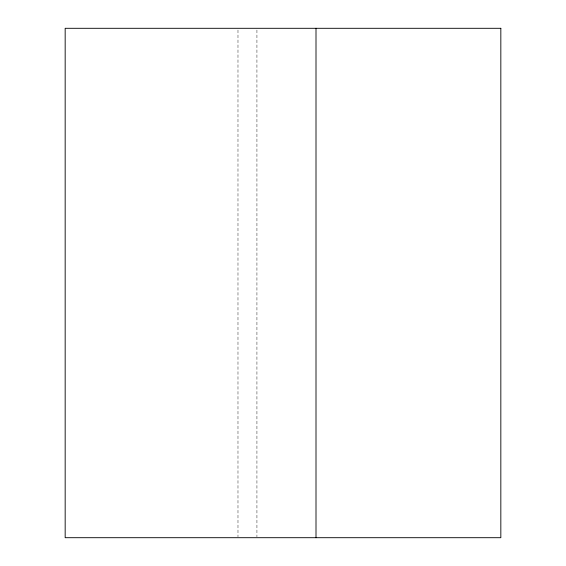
<?xml version="1.0" encoding="UTF-8"?>
<svg xmlns="http://www.w3.org/2000/svg" width="566" height="566" viewBox="0 0 566 566"><rect width="100%" height="100%" fill="white"/><g stroke="black" fill="none" stroke-linecap="round" stroke-linejoin="round"><path stroke-width="0.42" stroke-dasharray="2.83 2.12" d="M256.929 30.069L256.929 536.816M237.982 30.069L237.982 536.816"/><path stroke-width="0.85" d="M316.005 28.3L316.005 537.7M500.832 28.3L65.168 28.3L65.168 537.7L500.832 537.7L500.832 28.3"/></g></svg>
